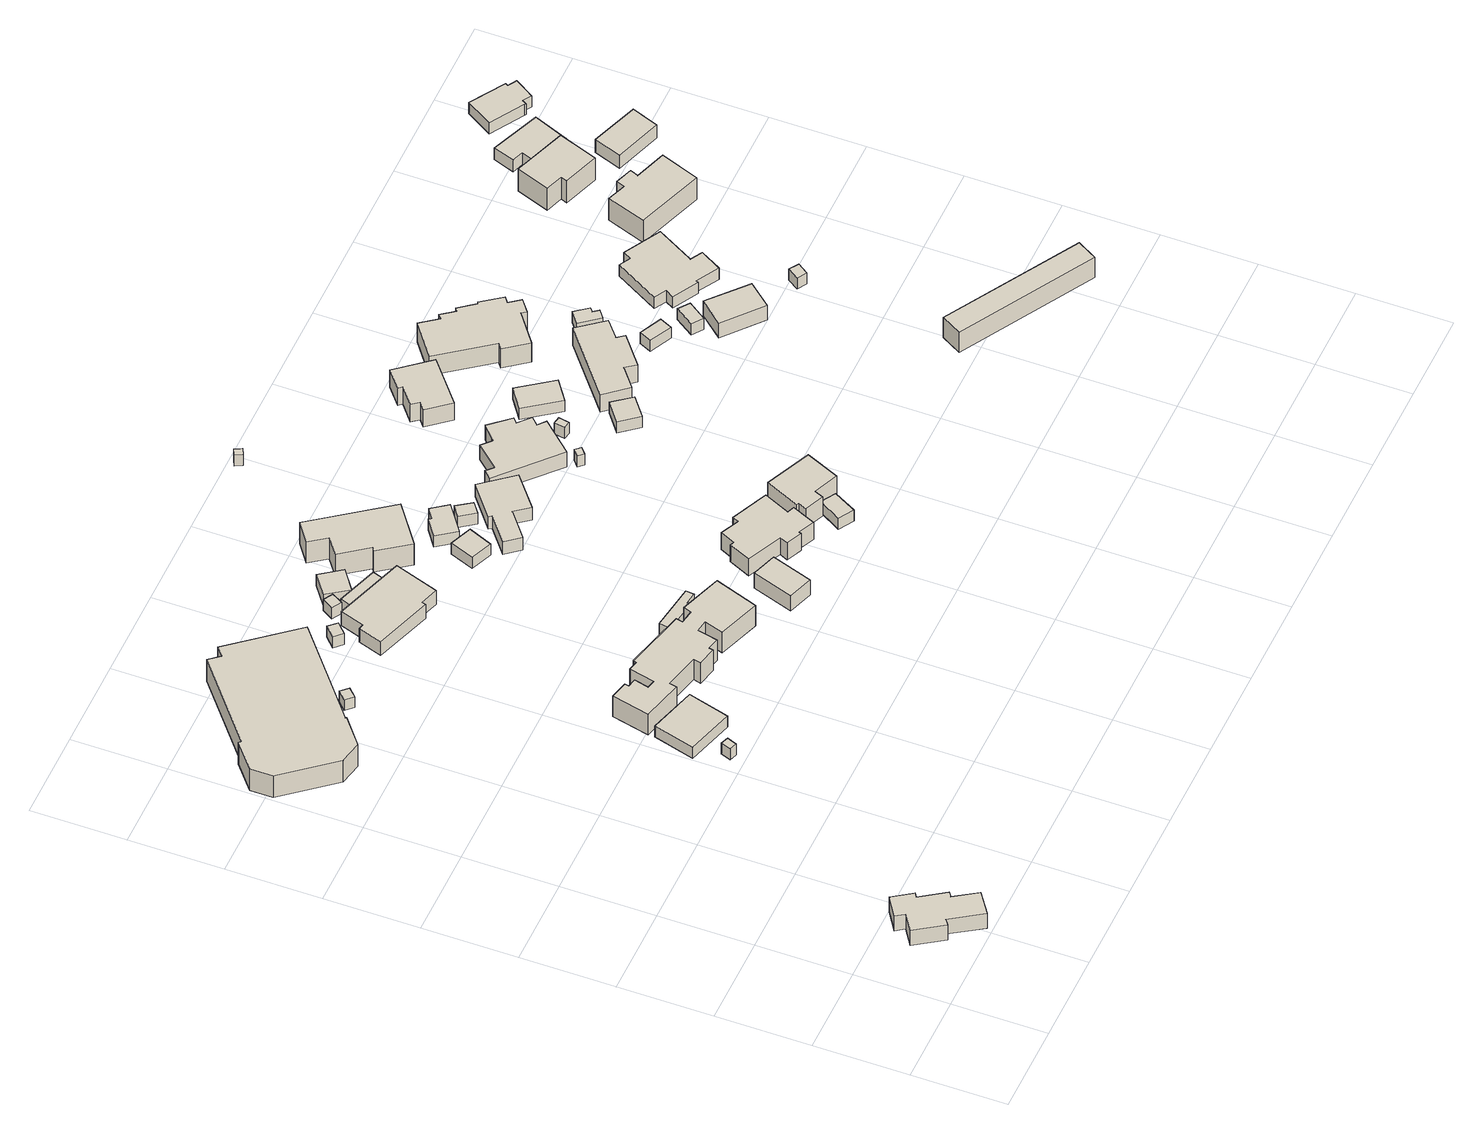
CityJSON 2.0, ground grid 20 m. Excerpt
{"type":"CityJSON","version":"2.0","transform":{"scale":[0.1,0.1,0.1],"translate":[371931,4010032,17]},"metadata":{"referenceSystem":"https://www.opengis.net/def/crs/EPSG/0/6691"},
"CityObjects":{
"building1":{"type":"Building","attributes":{"枝番":1,"利根川水系利根川洪水浸水想定区域（計画規模）.規模":"L1","利根川水系利根川洪水浸水想定区域（計画規模）.浸水ランク":"2","利根川水系利根川洪水浸水想定区域（計画規模）.浸水深":1.15,"利根川水系利根川洪水浸水想定区域（想定最大規模）.規模":"L2","利根川水系利根川洪水浸水想定区域（想定最大規模）.浸水ランク":"2","利根川水系利根川洪水浸水想定区域（想定最大規模）.浸水深":2.32,"usage":"411","measuredHeight":4.6,"BuildingDetails.prefecture":"10","BuildingDetails.city":"10207","BuildingDetails.surveyYear":2016},"geometry":[{"type":"Solid","lod":"1","boundaries":[[[[0,1,2,3,4,5,6,7,8,9,10,11]],[[10,12,13,11]],[[9,14,12,10]],[[8,15,14,9]],[[7,16,15,8]],[[6,17,16,7]],[[5,18,17,6]],[[4,19,18,5]],[[3,20,19,4]],[[2,21,20,3]],[[1,22,21,2]],[[0,23,22,1]],[[11,13,23,0]],[[12,14,15,16,17,18,19,20,21,22,23,13]]]]}]},
"building2":{"type":"Building","attributes":{"枝番":1,"利根川水系利根川洪水浸水想定区域（計画規模）.規模":"L1","利根川水系利根川洪水浸水想定区域（計画規模）.浸水ランク":"2","利根川水系利根川洪水浸水想定区域（計画規模）.浸水深":1.55,"利根川水系利根川洪水浸水想定区域（想定最大規模）.規模":"L2","利根川水系利根川洪水浸水想定区域（想定最大規模）.浸水ランク":"2","利根川水系利根川洪水浸水想定区域（想定最大規模）.浸水深":2.71,"BuildingDetails.prefecture":"10","BuildingDetails.city":"10207"},"geometry":[{"type":"Solid","lod":"1","boundaries":[[[[24,25,26,27]],[[26,28,29,27]],[[25,30,28,26]],[[24,31,30,25]],[[27,29,31,24]],[[28,30,31,29]]]]}]},
"building3":{"type":"Building","attributes":{"枝番":1,"利根川水系利根川洪水浸水想定区域（計画規模）.規模":"L1","利根川水系利根川洪水浸水想定区域（計画規模）.浸水ランク":"2","利根川水系利根川洪水浸水想定区域（計画規模）.浸水深":1.65,"利根川水系利根川洪水浸水想定区域（想定最大規模）.規模":"L2","利根川水系利根川洪水浸水想定区域（想定最大規模）.浸水ランク":"2","利根川水系利根川洪水浸水想定区域（想定最大規模）.浸水深":2.81,"usage":"402","measuredHeight":8.5,"BuildingDetails.prefecture":"10","BuildingDetails.city":"10207","BuildingDetails.surveyYear":2016},"geometry":[{"type":"Solid","lod":"1","boundaries":[[[[32,33,34,35,36,37,38,39,40,41,42,43]],[[42,44,45,43]],[[41,46,44,42]],[[40,47,46,41]],[[39,48,47,40]],[[38,49,48,39]],[[37,50,49,38]],[[36,51,50,37]],[[35,52,51,36]],[[34,53,52,35]],[[33,54,53,34]],[[32,55,54,33]],[[43,45,55,32]],[[44,46,47,48,49,50,51,52,53,54,55,45]]]]}]},
"building4":{"type":"Building","attributes":{"枝番":1,"利根川水系利根川洪水浸水想定区域（計画規模）.規模":"L1","利根川水系利根川洪水浸水想定区域（計画規模）.浸水ランク":"2","利根川水系利根川洪水浸水想定区域（計画規模）.浸水深":1.55,"利根川水系利根川洪水浸水想定区域（想定最大規模）.規模":"L2","利根川水系利根川洪水浸水想定区域（想定最大規模）.浸水ランク":"2","利根川水系利根川洪水浸水想定区域（想定最大規模）.浸水深":2.71,"usage":"411","measuredHeight":4.9,"BuildingDetails.prefecture":"10","BuildingDetails.city":"10207","BuildingDetails.surveyYear":2016},"geometry":[{"type":"Solid","lod":"1","boundaries":[[[[56,57,58,59]],[[58,60,61,59]],[[57,62,60,58]],[[56,63,62,57]],[[59,61,63,56]],[[60,62,63,61]]]]}]},
"building5":{"type":"Building","attributes":{"枝番":1,"利根川水系利根川洪水浸水想定区域（計画規模）.規模":"L1","利根川水系利根川洪水浸水想定区域（計画規模）.浸水ランク":"2","利根川水系利根川洪水浸水想定区域（計画規模）.浸水深":1.65,"利根川水系利根川洪水浸水想定区域（想定最大規模）.規模":"L2","利根川水系利根川洪水浸水想定区域（想定最大規模）.浸水ランク":"2","利根川水系利根川洪水浸水想定区域（想定最大規模）.浸水深":2.81,"BuildingDetails.prefecture":"10","BuildingDetails.city":"10207"},"geometry":[{"type":"Solid","lod":"1","boundaries":[[[[64,65,66,67]],[[66,68,69,67]],[[65,70,68,66]],[[64,71,70,65]],[[67,69,71,64]],[[68,70,71,69]]]]}]},
"building6":{"type":"Building","attributes":{"枝番":1,"利根川水系利根川洪水浸水想定区域（計画規模）.規模":"L1","利根川水系利根川洪水浸水想定区域（計画規模）.浸水ランク":"2","利根川水系利根川洪水浸水想定区域（計画規模）.浸水深":1.55,"利根川水系利根川洪水浸水想定区域（想定最大規模）.規模":"L2","利根川水系利根川洪水浸水想定区域（想定最大規模）.浸水ランク":"2","利根川水系利根川洪水浸水想定区域（想定最大規模）.浸水深":2.71,"usage":"411","measuredHeight":7.6,"BuildingDetails.prefecture":"10","BuildingDetails.city":"10207","BuildingDetails.surveyYear":2016},"geometry":[{"type":"Solid","lod":"1","boundaries":[[[[72,73,74,75,76,77,78,79,80,81,82,83,84,85,86,87,88,89,90,91,92,93,94,95,96,97]],[[96,98,99,97]],[[95,100,98,96]],[[94,101,100,95]],[[93,102,101,94]],[[92,103,102,93]],[[91,104,103,92]],[[90,105,104,91]],[[89,106,105,90]],[[88,107,106,89]],[[87,108,107,88]],[[86,109,108,87]],[[85,110,109,86]],[[84,111,110,85]],[[83,112,111,84]],[[82,113,112,83]],[[81,114,113,82]],[[80,115,114,81]],[[79,116,115,80]],[[78,117,116,79]],[[77,118,117,78]],[[76,119,118,77]],[[75,120,119,76]],[[74,121,120,75]],[[73,122,121,74]],[[72,123,122,73]],[[97,99,123,72]],[[98,100,101,102,103,104,105,106,107,108,109,110,111,112,113,114,115,116,117,118,119,120,121,122,123,99]]]]}]},
"building7":{"type":"Building","attributes":{"枝番":1,"利根川水系利根川洪水浸水想定区域（計画規模）.規模":"L1","利根川水系利根川洪水浸水想定区域（計画規模）.浸水ランク":"2","利根川水系利根川洪水浸水想定区域（計画規模）.浸水深":1.64,"利根川水系利根川洪水浸水想定区域（想定最大規模）.規模":"L2","利根川水系利根川洪水浸水想定区域（想定最大規模）.浸水ランク":"2","利根川水系利根川洪水浸水想定区域（想定最大規模）.浸水深":2.81,"BuildingDetails.prefecture":"10","BuildingDetails.city":"10207"},"geometry":[{"type":"Solid","lod":"1","boundaries":[[[[124,125,126,127]],[[126,128,129,127]],[[125,130,128,126]],[[124,131,130,125]],[[127,129,131,124]],[[128,130,131,129]]]]}]},
"building8":{"type":"Building","attributes":{"枝番":1,"利根川水系利根川洪水浸水想定区域（計画規模）.規模":"L1","利根川水系利根川洪水浸水想定区域（計画規模）.浸水ランク":"2","利根川水系利根川洪水浸水想定区域（計画規模）.浸水深":1.55,"利根川水系利根川洪水浸水想定区域（想定最大規模）.規模":"L2","利根川水系利根川洪水浸水想定区域（想定最大規模）.浸水ランク":"2","利根川水系利根川洪水浸水想定区域（想定最大規模）.浸水深":2.71,"usage":"402","measuredHeight":4.2,"BuildingDetails.prefecture":"10","BuildingDetails.city":"10207","BuildingDetails.surveyYear":2016},"geometry":[{"type":"Solid","lod":"1","boundaries":[[[[132,133,134,135,136,137,138,139]],[[138,140,141,139]],[[137,142,140,138]],[[136,143,142,137]],[[135,144,143,136]],[[134,145,144,135]],[[133,146,145,134]],[[132,147,146,133]],[[139,141,147,132]],[[140,142,143,144,145,146,147,141]]]]}]},
"building9":{"type":"Building","attributes":{"枝番":1,"利根川水系利根川洪水浸水想定区域（計画規模）.規模":"L1","利根川水系利根川洪水浸水想定区域（計画規模）.浸水ランク":"2","利根川水系利根川洪水浸水想定区域（計画規模）.浸水深":1.64,"利根川水系利根川洪水浸水想定区域（想定最大規模）.規模":"L2","利根川水系利根川洪水浸水想定区域（想定最大規模）.浸水ランク":"2","利根川水系利根川洪水浸水想定区域（想定最大規模）.浸水深":2.81,"BuildingDetails.prefecture":"10","BuildingDetails.city":"10207"},"geometry":[{"type":"Solid","lod":"1","boundaries":[[[[148,149,150,151]],[[150,152,153,151]],[[149,154,152,150]],[[148,155,154,149]],[[151,153,155,148]],[[152,154,155,153]]]]}]},
"building10":{"type":"Building","attributes":{"枝番":1,"利根川水系利根川洪水浸水想定区域（計画規模）.規模":"L1","利根川水系利根川洪水浸水想定区域（計画規模）.浸水ランク":"2","利根川水系利根川洪水浸水想定区域（計画規模）.浸水深":1.55,"利根川水系利根川洪水浸水想定区域（想定最大規模）.規模":"L2","利根川水系利根川洪水浸水想定区域（想定最大規模）.浸水ランク":"2","利根川水系利根川洪水浸水想定区域（想定最大規模）.浸水深":2.71,"usage":"411","measuredHeight":4.6,"BuildingDetails.prefecture":"10","BuildingDetails.city":"10207","BuildingDetails.surveyYear":2016},"geometry":[{"type":"Solid","lod":"1","boundaries":[[[[156,157,158,159,160,161]],[[160,162,163,161]],[[159,164,162,160]],[[158,165,164,159]],[[157,166,165,158]],[[156,167,166,157]],[[161,163,167,156]],[[162,164,165,166,167,163]]]]}]},
"building11":{"type":"Building","attributes":{"枝番":1,"利根川水系利根川洪水浸水想定区域（計画規模）.規模":"L1","利根川水系利根川洪水浸水想定区域（計画規模）.浸水ランク":"2","利根川水系利根川洪水浸水想定区域（計画規模）.浸水深":1.54,"利根川水系利根川洪水浸水想定区域（想定最大規模）.規模":"L2","利根川水系利根川洪水浸水想定区域（想定最大規模）.浸水ランク":"2","利根川水系利根川洪水浸水想定区域（想定最大規模）.浸水深":2.71,"BuildingDetails.prefecture":"10","BuildingDetails.city":"10207"},"geometry":[{"type":"Solid","lod":"1","boundaries":[[[[168,169,170,171]],[[170,172,173,171]],[[169,174,172,170]],[[168,175,174,169]],[[171,173,175,168]],[[172,174,175,173]]]]}]},
"building12":{"type":"Building","attributes":{"枝番":1,"利根川水系利根川洪水浸水想定区域（計画規模）.規模":"L1","利根川水系利根川洪水浸水想定区域（計画規模）.浸水ランク":"2","利根川水系利根川洪水浸水想定区域（計画規模）.浸水深":1.64,"利根川水系利根川洪水浸水想定区域（想定最大規模）.規模":"L2","利根川水系利根川洪水浸水想定区域（想定最大規模）.浸水ランク":"2","利根川水系利根川洪水浸水想定区域（想定最大規模）.浸水深":2.81,"BuildingDetails.prefecture":"10","BuildingDetails.city":"10207"},"geometry":[{"type":"Solid","lod":"1","boundaries":[[[[176,177,178,179]],[[178,180,181,179]],[[177,182,180,178]],[[176,183,182,177]],[[179,181,183,176]],[[180,182,183,181]]]]}]},
"building13":{"type":"Building","attributes":{"枝番":1,"利根川水系利根川洪水浸水想定区域（計画規模）.規模":"L1","利根川水系利根川洪水浸水想定区域（計画規模）.浸水ランク":"2","利根川水系利根川洪水浸水想定区域（計画規模）.浸水深":1.95,"利根川水系利根川洪水浸水想定区域（想定最大規模）.規模":"L2","利根川水系利根川洪水浸水想定区域（想定最大規模）.浸水ランク":"3","利根川水系利根川洪水浸水想定区域（想定最大規模）.浸水深":3.11,"usage":"411","measuredHeight":4.6,"BuildingDetails.prefecture":"10","BuildingDetails.city":"10207","BuildingDetails.surveyYear":2016},"geometry":[{"type":"Solid","lod":"1","boundaries":[[[[184,185,186,187]],[[186,188,189,187]],[[185,190,188,186]],[[184,191,190,185]],[[187,189,191,184]],[[188,190,191,189]]]]}]},
"building14":{"type":"Building","attributes":{"枝番":1,"利根川水系利根川洪水浸水想定区域（計画規模）.規模":"L1","利根川水系利根川洪水浸水想定区域（計画規模）.浸水ランク":"2","利根川水系利根川洪水浸水想定区域（計画規模）.浸水深":1.74,"利根川水系利根川洪水浸水想定区域（想定最大規模）.規模":"L2","利根川水系利根川洪水浸水想定区域（想定最大規模）.浸水ランク":"2","利根川水系利根川洪水浸水想定区域（想定最大規模）.浸水深":2.91,"usage":"411","measuredHeight":8.1,"BuildingDetails.prefecture":"10","BuildingDetails.city":"10207","BuildingDetails.surveyYear":2016},"geometry":[{"type":"Solid","lod":"1","boundaries":[[[[192,193,194,195,196,197,198,199]],[[198,200,201,199]],[[197,202,200,198]],[[196,203,202,197]],[[195,204,203,196]],[[194,205,204,195]],[[193,206,205,194]],[[192,207,206,193]],[[199,201,207,192]],[[200,202,203,204,205,206,207,201]]]]}]},
"building15":{"type":"Building","attributes":{"枝番":1,"利根川水系利根川洪水浸水想定区域（計画規模）.規模":"L1","利根川水系利根川洪水浸水想定区域（計画規模）.浸水ランク":"2","利根川水系利根川洪水浸水想定区域（計画規模）.浸水深":1.64,"利根川水系利根川洪水浸水想定区域（想定最大規模）.規模":"L2","利根川水系利根川洪水浸水想定区域（想定最大規模）.浸水ランク":"2","利根川水系利根川洪水浸水想定区域（想定最大規模）.浸水深":2.82,"BuildingDetails.prefecture":"10","BuildingDetails.city":"10207"},"geometry":[{"type":"Solid","lod":"1","boundaries":[[[[208,209,210,211]],[[210,212,213,211]],[[209,214,212,210]],[[208,215,214,209]],[[211,213,215,208]],[[212,214,215,213]]]]}]},
"building16":{"type":"Building","attributes":{"枝番":1,"利根川水系利根川洪水浸水想定区域（計画規模）.規模":"L1","利根川水系利根川洪水浸水想定区域（計画規模）.浸水ランク":"2","利根川水系利根川洪水浸水想定区域（計画規模）.浸水深":1.54,"利根川水系利根川洪水浸水想定区域（想定最大規模）.規模":"L2","利根川水系利根川洪水浸水想定区域（想定最大規模）.浸水ランク":"2","利根川水系利根川洪水浸水想定区域（想定最大規模）.浸水深":2.72,"usage":"411","measuredHeight":3.1,"BuildingDetails.prefecture":"10","BuildingDetails.city":"10207","BuildingDetails.surveyYear":2016},"geometry":[{"type":"Solid","lod":"1","boundaries":[[[[216,217,218,219,220,221]],[[220,222,223,221]],[[219,224,222,220]],[[218,225,224,219]],[[217,226,225,218]],[[216,227,226,217]],[[221,223,227,216]],[[222,224,225,226,227,223]]]]}]},
"building17":{"type":"Building","attributes":{"枝番":1,"利根川水系利根川洪水浸水想定区域（計画規模）.規模":"L1","利根川水系利根川洪水浸水想定区域（計画規模）.浸水ランク":"2","利根川水系利根川洪水浸水想定区域（計画規模）.浸水深":1.65,"利根川水系利根川洪水浸水想定区域（想定最大規模）.規模":"L2","利根川水系利根川洪水浸水想定区域（想定最大規模）.浸水ランク":"2","利根川水系利根川洪水浸水想定区域（想定最大規模）.浸水深":2.81,"usage":"411","measuredHeight":6.5,"BuildingDetails.prefecture":"10","BuildingDetails.city":"10207","BuildingDetails.surveyYear":2016},"geometry":[{"type":"Solid","lod":"1","boundaries":[[[[228,229,230,231,232,233,234,235,236,237,238,239,240,241]],[[240,242,243,241]],[[239,244,242,240]],[[238,245,244,239]],[[237,246,245,238]],[[236,247,246,237]],[[235,248,247,236]],[[234,249,248,235]],[[233,250,249,234]],[[232,251,250,233]],[[231,252,251,232]],[[230,253,252,231]],[[229,254,253,230]],[[228,255,254,229]],[[241,243,255,228]],[[242,244,245,246,247,248,249,250,251,252,253,254,255,243]]]]}]},
"building18":{"type":"Building","attributes":{"枝番":1,"利根川水系利根川洪水浸水想定区域（計画規模）.規模":"L1","利根川水系利根川洪水浸水想定区域（計画規模）.浸水ランク":"2","利根川水系利根川洪水浸水想定区域（計画規模）.浸水深":1.54,"利根川水系利根川洪水浸水想定区域（想定最大規模）.規模":"L2","利根川水系利根川洪水浸水想定区域（想定最大規模）.浸水ランク":"2","利根川水系利根川洪水浸水想定区域（想定最大規模）.浸水深":2.71,"BuildingDetails.prefecture":"10","BuildingDetails.city":"10207"},"geometry":[{"type":"Solid","lod":"1","boundaries":[[[[256,257,258,259]],[[258,260,261,259]],[[257,262,260,258]],[[256,263,262,257]],[[259,261,263,256]],[[260,262,263,261]]]]}]},
"building19":{"type":"Building","attributes":{"枝番":1,"利根川水系利根川洪水浸水想定区域（計画規模）.規模":"L1","利根川水系利根川洪水浸水想定区域（計画規模）.浸水ランク":"2","利根川水系利根川洪水浸水想定区域（計画規模）.浸水深":2.04,"利根川水系利根川洪水浸水想定区域（想定最大規模）.規模":"L2","利根川水系利根川洪水浸水想定区域（想定最大規模）.浸水ランク":"3","利根川水系利根川洪水浸水想定区域（想定最大規模）.浸水深":3.21,"usage":"411","measuredHeight":6.9,"BuildingDetails.prefecture":"10","BuildingDetails.city":"10207","BuildingDetails.surveyYear":2016},"geometry":[{"type":"Solid","lod":"1","boundaries":[[[[264,265,266,267,268,269,270,271]],[[270,272,273,271]],[[269,274,272,270]],[[268,275,274,269]],[[267,276,275,268]],[[266,277,276,267]],[[265,278,277,266]],[[264,279,278,265]],[[271,273,279,264]],[[272,274,275,276,277,278,279,273]]]]}]},
"building20":{"type":"Building","attributes":{"枝番":1,"利根川水系利根川洪水浸水想定区域（計画規模）.規模":"L1","利根川水系利根川洪水浸水想定区域（計画規模）.浸水ランク":"2","利根川水系利根川洪水浸水想定区域（計画規模）.浸水深":1.84,"利根川水系利根川洪水浸水想定区域（想定最大規模）.規模":"L2","利根川水系利根川洪水浸水想定区域（想定最大規模）.浸水ランク":"3","利根川水系利根川洪水浸水想定区域（想定最大規模）.浸水深":3.01,"usage":"411","BuildingDetails.prefecture":"10","BuildingDetails.city":"10207","BuildingDetails.surveyYear":2016},"geometry":[{"type":"Solid","lod":"1","boundaries":[[[[280,281,282,283]],[[282,284,285,283]],[[281,286,284,282]],[[280,287,286,281]],[[283,285,287,280]],[[284,286,287,285]]]]}]},
"building21":{"type":"Building","attributes":{"枝番":1,"利根川水系利根川洪水浸水想定区域（計画規模）.規模":"L1","利根川水系利根川洪水浸水想定区域（計画規模）.浸水ランク":"2","利根川水系利根川洪水浸水想定区域（計画規模）.浸水深":1.94,"利根川水系利根川洪水浸水想定区域（想定最大規模）.規模":"L2","利根川水系利根川洪水浸水想定区域（想定最大規模）.浸水ランク":"3","利根川水系利根川洪水浸水想定区域（想定最大規模）.浸水深":3.11,"usage":"402","BuildingDetails.prefecture":"10","BuildingDetails.city":"10207","BuildingDetails.surveyYear":2016},"geometry":[{"type":"Solid","lod":"1","boundaries":[[[[288,289,290,291]],[[290,292,293,291]],[[289,294,292,290]],[[288,295,294,289]],[[291,293,295,288]],[[292,294,295,293]]]]}]},
"building22":{"type":"Building","attributes":{"枝番":1,"利根川水系利根川洪水浸水想定区域（計画規模）.規模":"L1","利根川水系利根川洪水浸水想定区域（計画規模）.浸水ランク":"2","利根川水系利根川洪水浸水想定区域（計画規模）.浸水深":1.94,"利根川水系利根川洪水浸水想定区域（想定最大規模）.規模":"L2","利根川水系利根川洪水浸水想定区域（想定最大規模）.浸水ランク":"3","利根川水系利根川洪水浸水想定区域（想定最大規模）.浸水深":3.11,"usage":"411","measuredHeight":6.5,"BuildingDetails.prefecture":"10","BuildingDetails.city":"10207","BuildingDetails.surveyYear":2016},"geometry":[{"type":"Solid","lod":"1","boundaries":[[[[296,297,298,299,300,301,302,303]],[[302,304,305,303]],[[301,306,304,302]],[[300,307,306,301]],[[299,308,307,300]],[[298,309,308,299]],[[297,310,309,298]],[[296,311,310,297]],[[303,305,311,296]],[[304,306,307,308,309,310,311,305]]]]}]},
"building23":{"type":"Building","attributes":{"枝番":1,"利根川水系利根川洪水浸水想定区域（計画規模）.規模":"L1","利根川水系利根川洪水浸水想定区域（計画規模）.浸水ランク":"2","利根川水系利根川洪水浸水想定区域（計画規模）.浸水深":1.94,"利根川水系利根川洪水浸水想定区域（想定最大規模）.規模":"L2","利根川水系利根川洪水浸水想定区域（想定最大規模）.浸水ランク":"3","利根川水系利根川洪水浸水想定区域（想定最大規模）.浸水深":3.11,"usage":"411","measuredHeight":4.9,"BuildingDetails.prefecture":"10","BuildingDetails.city":"10207","BuildingDetails.surveyYear":2016},"geometry":[{"type":"Solid","lod":"1","boundaries":[[[[312,313,314,315,316,317,318,319,320,321,322,323,324]],[[323,325,326,324]],[[322,327,325,323]],[[321,328,327,322]],[[320,329,328,321]],[[319,330,329,320]],[[318,331,330,319]],[[317,332,331,318]],[[316,333,332,317]],[[315,334,333,316]],[[314,335,334,315]],[[313,336,335,314]],[[312,337,336,313]],[[324,326,337,312]],[[325,327,328,329,330,331,332,333,334,335,336,337,326]]]]}]},
"building24":{"type":"Building","attributes":{"枝番":1,"利根川水系利根川洪水浸水想定区域（計画規模）.規模":"L1","利根川水系利根川洪水浸水想定区域（計画規模）.浸水ランク":"2","利根川水系利根川洪水浸水想定区域（計画規模）.浸水深":2.04,"利根川水系利根川洪水浸水想定区域（想定最大規模）.規模":"L2","利根川水系利根川洪水浸水想定区域（想定最大規模）.浸水ランク":"3","利根川水系利根川洪水浸水想定区域（想定最大規模）.浸水深":3.21,"BuildingDetails.prefecture":"10","BuildingDetails.city":"10207"},"geometry":[{"type":"Solid","lod":"1","boundaries":[[[[338,339,340,341]],[[340,342,343,341]],[[339,344,342,340]],[[338,345,344,339]],[[341,343,345,338]],[[342,344,345,343]]]]}]},
"building25":{"type":"Building","attributes":{"枝番":1,"利根川水系利根川洪水浸水想定区域（計画規模）.規模":"L1","利根川水系利根川洪水浸水想定区域（計画規模）.浸水ランク":"2","利根川水系利根川洪水浸水想定区域（計画規模）.浸水深":2.14,"利根川水系利根川洪水浸水想定区域（想定最大規模）.規模":"L2","利根川水系利根川洪水浸水想定区域（想定最大規模）.浸水ランク":"3","利根川水系利根川洪水浸水想定区域（想定最大規模）.浸水深":3.31,"usage":"411","BuildingDetails.prefecture":"10","BuildingDetails.city":"10207","BuildingDetails.surveyYear":2016},"geometry":[{"type":"Solid","lod":"1","boundaries":[[[[346,347,348,349]],[[348,350,351,349]],[[347,352,350,348]],[[346,353,352,347]],[[349,351,353,346]],[[350,352,353,351]]]]}]},
"building26":{"type":"Building","attributes":{"枝番":1,"利根川水系利根川洪水浸水想定区域（計画規模）.規模":"L1","利根川水系利根川洪水浸水想定区域（計画規模）.浸水ランク":"2","利根川水系利根川洪水浸水想定区域（計画規模）.浸水深":1.64,"利根川水系利根川洪水浸水想定区域（想定最大規模）.規模":"L2","利根川水系利根川洪水浸水想定区域（想定最大規模）.浸水ランク":"2","利根川水系利根川洪水浸水想定区域（想定最大規模）.浸水深":2.81,"BuildingDetails.prefecture":"10","BuildingDetails.city":"10207"},"geometry":[{"type":"Solid","lod":"1","boundaries":[[[[354,355,356,357]],[[356,358,359,357]],[[355,360,358,356]],[[354,361,360,355]],[[357,359,361,354]],[[358,360,361,359]]]]}]},
"building27":{"type":"Building","attributes":{"枝番":1,"利根川水系利根川洪水浸水想定区域（計画規模）.規模":"L1","利根川水系利根川洪水浸水想定区域（計画規模）.浸水ランク":"2","利根川水系利根川洪水浸水想定区域（計画規模）.浸水深":1.84,"利根川水系利根川洪水浸水想定区域（想定最大規模）.規模":"L2","利根川水系利根川洪水浸水想定区域（想定最大規模）.浸水ランク":"3","利根川水系利根川洪水浸水想定区域（想定最大規模）.浸水深":3.01,"usage":"411","measuredHeight":6.3,"BuildingDetails.prefecture":"10","BuildingDetails.city":"10207","BuildingDetails.surveyYear":2016},"geometry":[{"type":"Solid","lod":"1","boundaries":[[[[362,363,364,365,366,367,368,369]],[[368,370,371,369]],[[367,372,370,368]],[[366,373,372,367]],[[365,374,373,366]],[[364,375,374,365]],[[363,376,375,364]],[[362,377,376,363]],[[369,371,377,362]],[[370,372,373,374,375,376,377,371]]]]}]},
"building28":{"type":"Building","attributes":{"枝番":1,"利根川水系利根川洪水浸水想定区域（計画規模）.規模":"L1","利根川水系利根川洪水浸水想定区域（計画規模）.浸水ランク":"2","利根川水系利根川洪水浸水想定区域（計画規模）.浸水深":1.94,"利根川水系利根川洪水浸水想定区域（想定最大規模）.規模":"L2","利根川水系利根川洪水浸水想定区域（想定最大規模）.浸水ランク":"3","利根川水系利根川洪水浸水想定区域（想定最大規模）.浸水深":3.11,"usage":"411","BuildingDetails.prefecture":"10","BuildingDetails.city":"10207","BuildingDetails.surveyYear":2016},"geometry":[{"type":"Solid","lod":"1","boundaries":[[[[378,379,380,381]],[[380,382,383,381]],[[379,384,382,380]],[[378,385,384,379]],[[381,383,385,378]],[[382,384,385,383]]]]}]},
"building29":{"type":"Building","attributes":{"枝番":1,"利根川水系利根川洪水浸水想定区域（計画規模）.規模":"L1","利根川水系利根川洪水浸水想定区域（計画規模）.浸水ランク":"2","利根川水系利根川洪水浸水想定区域（計画規模）.浸水深":1.84,"利根川水系利根川洪水浸水想定区域（想定最大規模）.規模":"L2","利根川水系利根川洪水浸水想定区域（想定最大規模）.浸水ランク":"3","利根川水系利根川洪水浸水想定区域（想定最大規模）.浸水深":3.01,"usage":"411","measuredHeight":7.6,"BuildingDetails.prefecture":"10","BuildingDetails.city":"10207","BuildingDetails.surveyYear":2016},"geometry":[{"type":"Solid","lod":"1","boundaries":[[[[386,387,388,389,390,391,392,393]],[[392,394,395,393]],[[391,396,394,392]],[[390,397,396,391]],[[389,398,397,390]],[[388,399,398,389]],[[387,400,399,388]],[[386,401,400,387]],[[393,395,401,386]],[[394,396,397,398,399,400,401,395]]]]}]},
"building30":{"type":"Building","attributes":{"枝番":1,"利根川水系利根川洪水浸水想定区域（計画規模）.規模":"L1","利根川水系利根川洪水浸水想定区域（計画規模）.浸水ランク":"2","利根川水系利根川洪水浸水想定区域（計画規模）.浸水深":1.94,"利根川水系利根川洪水浸水想定区域（想定最大規模）.規模":"L2","利根川水系利根川洪水浸水想定区域（想定最大規模）.浸水ランク":"3","利根川水系利根川洪水浸水想定区域（想定最大規模）.浸水深":3.11,"usage":"411","measuredHeight":7.4,"BuildingDetails.prefecture":"10","BuildingDetails.city":"10207","BuildingDetails.surveyYear":2016},"geometry":[{"type":"Solid","lod":"1","boundaries":[[[[402,403,404,405,406,407,408,409,410,411,412,413,414,415,416,417]],[[416,418,419,417]],[[415,420,418,416]],[[414,421,420,415]],[[413,422,421,414]],[[412,423,422,413]],[[411,424,423,412]],[[410,425,424,411]],[[409,426,425,410]],[[408,427,426,409]],[[407,428,427,408]],[[406,429,428,407]],[[405,430,429,406]],[[404,431,430,405]],[[403,432,431,404]],[[402,433,432,403]],[[417,419,433,402]],[[418,420,421,422,423,424,425,426,427,428,429,430,431,432,433,419]]]]}]},
"building31":{"type":"Building","attributes":{"枝番":1,"利根川水系利根川洪水浸水想定区域（計画規模）.規模":"L1","利根川水系利根川洪水浸水想定区域（計画規模）.浸水ランク":"2","利根川水系利根川洪水浸水想定区域（計画規模）.浸水深":1.74,"利根川水系利根川洪水浸水想定区域（想定最大規模）.規模":"L2","利根川水系利根川洪水浸水想定区域（想定最大規模）.浸水ランク":"2","利根川水系利根川洪水浸水想定区域（想定最大規模）.浸水深":2.91,"usage":"401","BuildingDetails.prefecture":"10","BuildingDetails.city":"10207","BuildingDetails.surveyYear":2016},"geometry":[{"type":"Solid","lod":"1","boundaries":[[[[434,435,436,437]],[[436,438,439,437]],[[435,440,438,436]],[[434,441,440,435]],[[437,439,441,434]],[[438,440,441,439]]]]}]},
"building32":{"type":"Building","attributes":{"枝番":1,"利根川水系利根川洪水浸水想定区域（計画規模）.規模":"L1","利根川水系利根川洪水浸水想定区域（計画規模）.浸水ランク":"2","利根川水系利根川洪水浸水想定区域（計画規模）.浸水深":1.64,"利根川水系利根川洪水浸水想定区域（想定最大規模）.規模":"L2","利根川水系利根川洪水浸水想定区域（想定最大規模）.浸水ランク":"2","利根川水系利根川洪水浸水想定区域（想定最大規模）.浸水深":2.81,"usage":"411","BuildingDetails.prefecture":"10","BuildingDetails.city":"10207","BuildingDetails.surveyYear":2016},"geometry":[{"type":"Solid","lod":"1","boundaries":[[[[442,443,444,445,446,447]],[[446,448,449,447]],[[445,450,448,446]],[[444,451,450,445]],[[443,452,451,444]],[[442,453,452,443]],[[447,449,453,442]],[[448,450,451,452,453,449]]]]}]},
"building33":{"type":"Building","attributes":{"枝番":1,"利根川水系利根川洪水浸水想定区域（計画規模）.規模":"L1","利根川水系利根川洪水浸水想定区域（計画規模）.浸水ランク":"2","利根川水系利根川洪水浸水想定区域（計画規模）.浸水深":2.14,"利根川水系利根川洪水浸水想定区域（想定最大規模）.規模":"L2","利根川水系利根川洪水浸水想定区域（想定最大規模）.浸水ランク":"3","利根川水系利根川洪水浸水想定区域（想定最大規模）.浸水深":3.31,"measuredHeight":3.2,"BuildingDetails.prefecture":"10","BuildingDetails.city":"10207"},"geometry":[{"type":"Solid","lod":"1","boundaries":[[[[454,455,456,457]],[[456,458,459,457]],[[455,460,458,456]],[[454,461,460,455]],[[457,459,461,454]],[[458,460,461,459]]]]}]},
"building34":{"type":"Building","attributes":{"枝番":1,"利根川水系利根川洪水浸水想定区域（計画規模）.規模":"L1","利根川水系利根川洪水浸水想定区域（計画規模）.浸水ランク":"2","利根川水系利根川洪水浸水想定区域（計画規模）.浸水深":1.64,"利根川水系利根川洪水浸水想定区域（想定最大規模）.規模":"L2","利根川水系利根川洪水浸水想定区域（想定最大規模）.浸水ランク":"2","利根川水系利根川洪水浸水想定区域（想定最大規模）.浸水深":2.81,"usage":"411","measuredHeight":4.6,"BuildingDetails.prefecture":"10","BuildingDetails.city":"10207","BuildingDetails.surveyYear":2016},"geometry":[{"type":"Solid","lod":"1","boundaries":[[[[462,463,464,465]],[[464,466,467,465]],[[463,468,466,464]],[[462,469,468,463]],[[465,467,469,462]],[[466,468,469,467]]]]}]},
"building35":{"type":"Building","attributes":{"枝番":1,"利根川水系渡良瀬川洪水浸水想定区域（想定最大規模）.規模":"L2","利根川水系渡良瀬川洪水浸水想定区域（想定最大規模）.浸水ランク":"1","利根川水系渡良瀬川洪水浸水想定区域（想定最大規模）.浸水深":0.13,"利根川水系利根川洪水浸水想定区域（計画規模）.規模":"L1","利根川水系利根川洪水浸水想定区域（計画規模）.浸水ランク":"2","利根川水系利根川洪水浸水想定区域（計画規模）.浸水深":2.34,"利根川水系利根川洪水浸水想定区域（想定最大規模）.規模":"L2","利根川水系利根川洪水浸水想定区域（想定最大規模）.浸水ランク":"3","利根川水系利根川洪水浸水想定区域（想定最大規模）.浸水深":3.51,"usage":"431","measuredHeight":6.2,"BuildingDetails.prefecture":"10","BuildingDetails.city":"10207","BuildingDetails.surveyYear":2016},"geometry":[{"type":"Solid","lod":"1","boundaries":[[[[470,471,472,473]],[[472,474,475,473]],[[471,476,474,472]],[[470,477,476,471]],[[473,475,477,470]],[[474,476,477,475]]]]}]},
"building36":{"type":"Building","attributes":{"枝番":1,"利根川水系利根川洪水浸水想定区域（計画規模）.規模":"L1","利根川水系利根川洪水浸水想定区域（計画規模）.浸水ランク":"2","利根川水系利根川洪水浸水想定区域（計画規模）.浸水深":1.84,"利根川水系利根川洪水浸水想定区域（想定最大規模）.規模":"L2","利根川水系利根川洪水浸水想定区域（想定最大規模）.浸水ランク":"3","利根川水系利根川洪水浸水想定区域（想定最大規模）.浸水深":3.01,"usage":"411","measuredHeight":5,"BuildingDetails.prefecture":"10","BuildingDetails.city":"10207","BuildingDetails.surveyYear":2016},"geometry":[{"type":"Solid","lod":"1","boundaries":[[[[478,479,480,481,482,483,484,485,486,487,488,489]],[[488,490,491,489]],[[487,492,490,488]],[[486,493,492,487]],[[485,494,493,486]],[[484,495,494,485]],[[483,496,495,484]],[[482,497,496,483]],[[481,498,497,482]],[[480,499,498,481]],[[479,500,499,480]],[[478,501,500,479]],[[489,491,501,478]],[[490,492,493,494,495,496,497,498,499,500,501,491]]]]}]},
"building37":{"type":"Building","attributes":{"枝番":1,"利根川水系利根川洪水浸水想定区域（計画規模）.規模":"L1","利根川水系利根川洪水浸水想定区域（計画規模）.浸水ランク":"2","利根川水系利根川洪水浸水想定区域（計画規模）.浸水深":2.64,"利根川水系利根川洪水浸水想定区域（想定最大規模）.規模":"L2","利根川水系利根川洪水浸水想定区域（想定最大規模）.浸水ランク":"3","利根川水系利根川洪水浸水想定区域（想定最大規模）.浸水深":3.81,"BuildingDetails.prefecture":"10","BuildingDetails.city":"10207"},"geometry":[{"type":"Solid","lod":"1","boundaries":[[[[502,503,504,505]],[[504,506,507,505]],[[503,508,506,504]],[[502,509,508,503]],[[505,507,509,502]],[[506,508,509,507]]]]}]},
"building38":{"type":"Building","attributes":{"枝番":1,"利根川水系利根川洪水浸水想定区域（計画規模）.規模":"L1","利根川水系利根川洪水浸水想定区域（計画規模）.浸水ランク":"2","利根川水系利根川洪水浸水想定区域（計画規模）.浸水深":1.44,"利根川水系利根川洪水浸水想定区域（想定最大規模）.規模":"L2","利根川水系利根川洪水浸水想定区域（想定最大規模）.浸水ランク":"2","利根川水系利根川洪水浸水想定区域（想定最大規模）.浸水深":2.61,"usage":"411","measuredHeight":7.7,"BuildingDetails.prefecture":"10","BuildingDetails.city":"10207","BuildingDetails.surveyYear":2016},"geometry":[{"type":"Solid","lod":"1","boundaries":[[[[510,511,512,513,514,515,516,517]],[[516,518,519,517]],[[515,520,518,516]],[[514,521,520,515]],[[513,522,521,514]],[[512,523,522,513]],[[511,524,523,512]],[[510,525,524,511]],[[517,519,525,510]],[[518,520,521,522,523,524,525,519]]]]}]},
"building39":{"type":"Building","attributes":{"枝番":1,"利根川水系利根川洪水浸水想定区域（計画規模）.規模":"L1","利根川水系利根川洪水浸水想定区域（計画規模）.浸水ランク":"2","利根川水系利根川洪水浸水想定区域（計画規模）.浸水深":1.73,"利根川水系利根川洪水浸水想定区域（想定最大規模）.規模":"L2","利根川水系利根川洪水浸水想定区域（想定最大規模）.浸水ランク":"2","利根川水系利根川洪水浸水想定区域（想定最大規模）.浸水深":2.91,"usage":"411","measuredHeight":7,"BuildingDetails.prefecture":"10","BuildingDetails.city":"10207","BuildingDetails.surveyYear":2016},"geometry":[{"type":"Solid","lod":"1","boundaries":[[[[526,527,528,529,530,531]],[[530,532,533,531]],[[529,534,532,530]],[[528,535,534,529]],[[527,536,535,528]],[[526,537,536,527]],[[531,533,537,526]],[[532,534,535,536,537,533]]]]}]},
"building40":{"type":"Building","attributes":{"枝番":1,"利根川水系利根川洪水浸水想定区域（計画規模）.規模":"L1","利根川水系利根川洪水浸水想定区域（計画規模）.浸水ランク":"2","利根川水系利根川洪水浸水想定区域（計画規模）.浸水深":1.73,"利根川水系利根川洪水浸水想定区域（想定最大規模）.規模":"L2","利根川水系利根川洪水浸水想定区域（想定最大規模）.浸水ランク":"2","利根川水系利根川洪水浸水想定区域（想定最大規模）.浸水深":2.91,"usage":"411","measuredHeight":3.9,"BuildingDetails.prefecture":"10","BuildingDetails.city":"10207","BuildingDetails.surveyYear":2016},"geometry":[{"type":"Solid","lod":"1","boundaries":[[[[538,539,540,541,542,543]],[[542,544,545,543]],[[541,546,544,542]],[[540,547,546,541]],[[539,548,547,540]],[[538,549,548,539]],[[543,545,549,538]],[[544,546,547,548,549,545]]]]}]},
"building41":{"type":"Building","attributes":{"枝番":1,"利根川水系利根川洪水浸水想定区域（計画規模）.規模":"L1","利根川水系利根川洪水浸水想定区域（計画規模）.浸水ランク":"2","利根川水系利根川洪水浸水想定区域（計画規模）.浸水深":2.13,"利根川水系利根川洪水浸水想定区域（想定最大規模）.規模":"L2","利根川水系利根川洪水浸水想定区域（想定最大規模）.浸水ランク":"3","利根川水系利根川洪水浸水想定区域（想定最大規模）.浸水深":3.31,"usage":"411","measuredHeight":3.9,"BuildingDetails.prefecture":"10","BuildingDetails.city":"10207","BuildingDetails.surveyYear":2016},"geometry":[{"type":"Solid","lod":"1","boundaries":[[[[550,551,552,553]],[[552,554,555,553]],[[551,556,554,552]],[[550,557,556,551]],[[553,555,557,550]],[[554,556,557,555]]]]}]},
"building42":{"type":"Building","attributes":{"枝番":1,"利根川水系利根川洪水浸水想定区域（計画規模）.規模":"L1","利根川水系利根川洪水浸水想定区域（計画規模）.浸水ランク":"2","利根川水系利根川洪水浸水想定区域（計画規模）.浸水深":1.82,"利根川水系利根川洪水浸水想定区域（想定最大規模）.規模":"L2","利根川水系利根川洪水浸水想定区域（想定最大規模）.浸水ランク":"3","利根川水系利根川洪水浸水想定区域（想定最大規模）.浸水深":3.01,"usage":"411","measuredHeight":3.2,"BuildingDetails.prefecture":"10","BuildingDetails.city":"10207","BuildingDetails.surveyYear":2016},"geometry":[{"type":"Solid","lod":"1","boundaries":[[[[558,559,560,561,562,563,564,565,566,567]],[[566,568,569,567]],[[565,570,568,566]],[[564,571,570,565]],[[563,572,571,564]],[[562,573,572,563]],[[561,574,573,562]],[[560,575,574,561]],[[559,576,575,560]],[[558,577,576,559]],[[567,569,577,558]],[[568,570,571,572,573,574,575,576,577,569]]]]}]}
},
"vertices":[
[155,74,18],[142,65,18],[102,125,18],[138,149,18],[126,167,18],[168,195,18],[196,154,18],[187,148,18],[223,95,18],[213,88,18],[245,40,18],[199,8,18],[245,40,59],[199,8,59],[213,88,59],[223,95,59],[187,148,59],[196,154,59],[168,195,59],[126,167,59],[138,149,59],[102,125,59],[142,65,59],[155,74,59],
[421,625,15],[429,646,15],[445,640,15],[437,619,15],[445,640,45],[437,619,45],[429,646,45],[421,625,45],
[92,1279,11],[4,1386,11],[4,1434,11],[60,1480,11],[64,1476,11],[236,1618,11],[255,1595,11],[274,1611,11],[387,1475,11],[196,1318,11],[197,1316,11],[140,1269,11],[197,1316,70],[140,1269,70],[196,1318,70],[387,1475,70],[274,1611,70],[255,1595,70],[236,1618,70],[64,1476,70],[60,1480,70],[4,1434,70],[4,1386,70],[92,1279,70],
[397,691,15],[422,779,15],[523,750,15],[498,662,15],[523,750,45],[498,662,45],[422,779,45],[397,691,45],
[262,1348,13],[280,1365,13],[294,1350,13],[277,1332,13],[294,1350,43],[277,1332,43],[280,1365,43],[262,1348,43],
[675,746,12],[688,786,12],[663,790,12],[653,747,12],[628,753,12],[626,744,12],[586,753,12],[590,769,12],[515,787,12],[511,771,12],[424,793,12],[443,874,12],[481,865,12],[479,856,12],[498,852,12],[490,821,12],[507,817,12],[521,871,12],[541,866,12],[543,873,12],[675,840,12],[672,826,12],[701,821,12],[707,838,12],[796,807,12],[764,715,12],[796,807,68],[764,715,68],[707,838,68],[701,821,68],[672,826,68],[675,840,68],[543,873,68],[541,866,68],[521,871,68],[507,817,68],[490,821,68],[498,852,68],[479,856,68],[481,865,68],[443,874,68],[424,793,68],[511,771,68],[515,787,68],[590,769,68],[586,753,68],[626,744,68],[628,753,68],[653,747,68],[663,790,68],[688,786,68],[675,746,68],
[404,1430,14],[426,1451,14],[442,1434,14],[420,1413,14],[442,1434,44],[420,1413,44],[426,1451,44],[404,1430,44],
[545,1305,14],[542,1297,14],[420,1338,14],[437,1389,14],[447,1386,14],[464,1437,14],[615,1386,14],[583,1292,14],[615,1386,52],[583,1292,52],[464,1437,52],[447,1386,52],[437,1389,52],[420,1338,52],[542,1297,52],[545,1305,52],
[473,1460,14],[487,1484,14],[507,1472,14],[493,1448,14],[507,1472,44],[493,1448,44],[487,1484,44],[473,1460,44],
[661,846,12],[665,871,12],[763,857,12],[761,839,12],[735,843,12],[734,835,12],[735,843,52],[734,835,52],[761,839,52],[763,857,52],[665,871,52],[661,846,52],
[492,1429,15],[500,1453,15],[588,1423,15],[580,1399,15],[588,1423,45],[580,1399,45],[500,1453,45],[492,1429,45],
[499,1489,14],[542,1521,14],[575,1476,14],[531,1444,14],[575,1476,44],[531,1444,44],[542,1521,44],[499,1489,44],
[824,668,13],[853,755,13],[906,737,13],[877,650,13],[906,737,54],[877,650,54],[853,755,54],[824,668,54],
[617,1434,13],[624,1439,13],[580,1498,13],[616,1525,13],[590,1561,13],[632,1592,13],[749,1434,13],[663,1371,13],[749,1434,71],[663,1371,71],[632,1592,71],[590,1561,71],[616,1525,71],[580,1498,71],[624,1439,71],[617,1434,71],
[696,1266,13],[716,1317,13],[763,1298,13],[742,1247,13],[763,1298,43],[742,1247,43],[716,1317,43],[696,1266,43],
[721,1355,12],[758,1381,12],[762,1376,12],[784,1391,12],[809,1357,12],[751,1315,12],[809,1357,42],[751,1315,42],[784,1391,42],[762,1376,42],[758,1381,42],[721,1355,42],
[981,716,11],[979,711,11],[946,726,11],[954,743,11],[880,777,11],[901,823,11],[909,820,11],[924,851,11],[963,833,11],[969,846,11],[1047,811,11],[1022,756,11],[1037,750,11],[1015,700,11],[1037,750,57],[1015,700,57],[1022,756,57],[1047,811,57],[969,846,57],[963,833,57],[924,851,57],[909,820,57],[901,823,57],[880,777,57],[954,743,57],[946,726,57],[979,711,57],[981,716,57],
[785,1332,12],[809,1349,12],[831,1318,12],[808,1301,12],[831,1318,42],[808,1301,42],[809,1349,42],[785,1332,42],
[755,1228,10],[810,1272,10],[805,1278,10],[874,1333,10],[928,1267,10],[859,1211,10],[835,1241,10],[780,1197,10],[835,1241,44],[780,1197,44],[859,1211,44],[928,1267,44],[874,1333,44],[805,1278,44],[810,1272,44],[755,1228,44],
[1055,666,13],[1083,714,13],[1113,696,13],[1086,647,13],[1113,696,43],[1086,647,43],[1083,714,43],[1055,666,43],
[772,1783,12],[786,1790,12],[794,1775,12],[780,1768,12],[794,1775,42],[780,1768,42],[786,1790,42],[772,1783,42],
[1084,726,12],[1076,707,12],[1035,725,12],[1043,742,12],[1038,744,12],[1071,817,12],[1167,774,12],[1136,703,12],[1167,774,65],[1136,703,65],[1071,817,65],[1038,744,65],[1043,742,65],[1035,725,65],[1076,707,65],[1084,726,65],
[893,1311,10],[908,1328,10],[923,1314,10],[966,1362,10],[987,1343,10],[993,1350,10],[1018,1372,10],[1056,1330,10],[1046,1321,10],[1071,1298,10],[1056,1283,10],[1072,1269,10],[1012,1203,10],[1072,1269,50],[1012,1203,50],[1056,1283,50],[1071,1298,50],[1046,1321,50],[1056,1330,50],[1018,1372,50],[993,1350,50],[987,1343,50],[966,1362,50],[923,1314,50],[908,1328,50],[893,1311,50],
[1019,1185,10],[1033,1197,10],[1043,1186,10],[1029,1174,10],[1043,1186,40],[1029,1174,40],[1033,1197,40],[1019,1185,40],
[1078,1235,10],[1082,1258,10],[1098,1255,10],[1094,1232,10],[1098,1255,40],[1094,1232,40],[1082,1258,40],[1078,1235,40],
[1128,1149,12],[1170,1182,12],[1201,1143,12],[1159,1110,12],[1201,1143,42],[1159,1110,42],[1170,1182,42],[1128,1149,42],
[1003,1493,11],[1018,1505,11],[1006,1521,11],[1043,1551,11],[1036,1559,11],[1075,1591,11],[1133,1521,11],[1042,1446,11],[1133,1521,58],[1042,1446,58],[1075,1591,58],[1036,1559,58],[1043,1551,58],[1006,1521,58],[1018,1505,58],[1003,1493,58],
[1091,1333,10],[1136,1365,10],[1188,1294,10],[1143,1262,10],[1188,1294,40],[1143,1262,40],[1136,1365,40],[1091,1333,40],
[1167,1199,11],[1308,1314,11],[1352,1259,11],[1316,1229,11],[1328,1214,11],[1266,1164,11],[1249,1185,11],[1207,1151,11],[1249,1185,58],[1207,1151,58],[1266,1164,58],[1328,1214,58],[1316,1229,58],[1352,1259,58],[1308,1314,58],[1167,1199,58],
[1202,1417,10],[1213,1426,10],[1132,1534,10],[1204,1588,10],[1231,1552,10],[1240,1559,10],[1261,1531,10],[1268,1536,10],[1294,1502,10],[1298,1504,10],[1330,1461,10],[1318,1452,10],[1336,1428,10],[1310,1408,10],[1303,1418,10],[1238,1369,10],[1303,1418,62],[1238,1369,62],[1310,1408,62],[1336,1428,62],[1318,1452,62],[1330,1461,62],[1298,1504,62],[1294,1502,62],[1268,1536,62],[1261,1531,62],[1240,1559,62],[1231,1552,62],[1204,1588,62],[1132,1534,62],[1213,1426,62],[1202,1417,62],
[1344,1170,16],[1356,1196,16],[1403,1173,16],[1391,1147,16],[1403,1173,46],[1391,1147,46],[1356,1196,46],[1344,1170,46],
[1336,1317,11],[1362,1337,11],[1384,1309,11],[1376,1302,11],[1385,1290,11],[1368,1277,11],[1385,1290,41],[1368,1277,41],[1376,1302,41],[1384,1309,41],[1362,1337,41],[1336,1317,41],
[1414,1115,15],[1441,1155,15],[1464,1138,15],[1437,1099,15],[1464,1138,45],[1437,1099,45],[1441,1155,45],[1414,1115,45],
[1429,1065,13],[1471,1115,13],[1548,1047,13],[1507,999,13],[1548,1047,53],[1507,999,53],[1471,1115,53],[1429,1065,53],
[1573,634,6],[1598,677,6],[1876,514,6],[1852,472,6],[1876,514,61],[1852,472,61],[1598,677,61],[1573,634,61],
[1525,1151,10],[1523,1146,10],[1470,1176,10],[1480,1194,10],[1455,1208,10],[1508,1302,10],[1531,1289,10],[1541,1306,10],[1618,1263,10],[1573,1183,10],[1598,1169,10],[1572,1124,10],[1598,1169,41],[1572,1124,41],[1573,1183,41],[1618,1263,41],[1541,1306,41],[1531,1289,41],[1508,1302,41],[1455,1208,41],[1480,1194,41],[1470,1176,41],[1523,1146,41],[1525,1151,41],
[1604,978,11],[1620,1002,11],[1640,989,11],[1624,966,11],[1640,989,41],[1624,966,41],[1620,1002,41],[1604,978,41],
[1605,1293,11],[1634,1375,11],[1674,1360,11],[1680,1378,11],[1717,1365,11],[1710,1347,11],[1777,1324,11],[1747,1242,11],[1777,1324,71],[1747,1242,71],[1710,1347,71],[1717,1365,71],[1680,1378,71],[1674,1360,71],[1634,1375,71],[1605,1293,71],
[1646,1466,10],[1651,1479,10],[1614,1492,10],[1640,1563,10],[1752,1522,10],[1722,1439,10],[1752,1522,70],[1722,1439,70],[1640,1563,70],[1614,1492,70],[1651,1479,70],[1646,1466,70],
[1693,1547,11],[1705,1581,11],[1681,1590,11],[1697,1635,11],[1801,1593,11],[1771,1519,11],[1801,1593,43],[1771,1519,43],[1697,1635,43],[1681,1590,43],[1705,1581,43],[1693,1547,43],
[1767,1408,10],[1788,1466,10],[1888,1430,10],[1867,1373,10],[1888,1430,46],[1867,1373,46],[1788,1466,46],[1767,1408,46],
[1832,1633,12],[1830,1629,12],[1827,1624,12],[1824,1626,12],[1754,1669,12],[1789,1725,12],[1861,1680,12],[1858,1674,12],[1876,1663,12],[1850,1622,12],[1876,1663,42],[1850,1622,42],[1858,1674,42],[1861,1680,42],[1789,1725,42],[1754,1669,42],[1824,1626,42],[1827,1624,42],[1830,1629,42],[1832,1633,42]
]}
